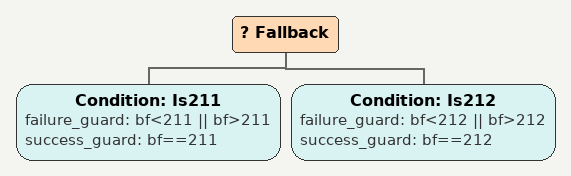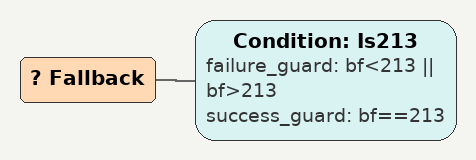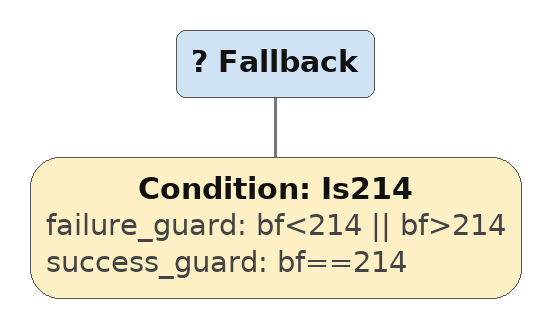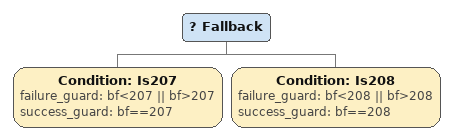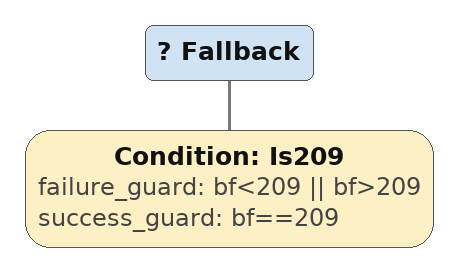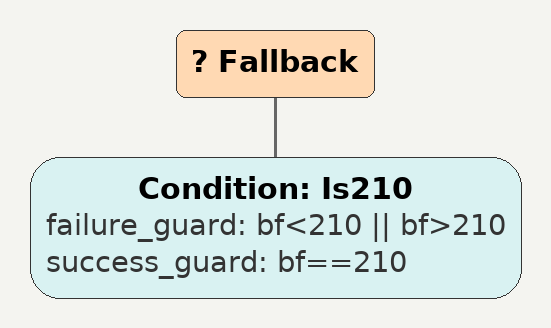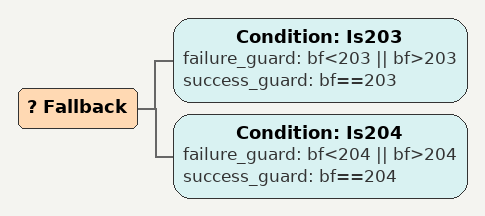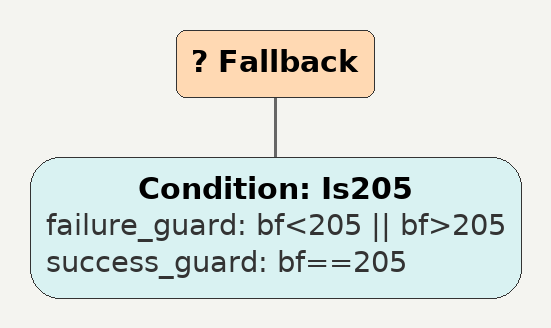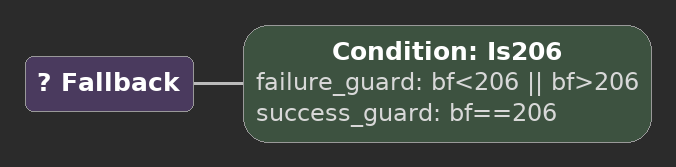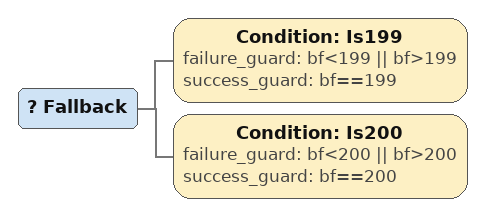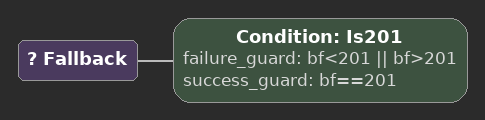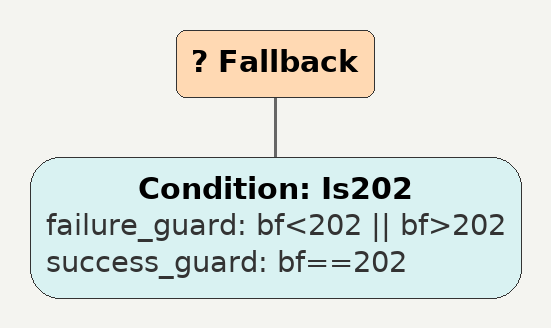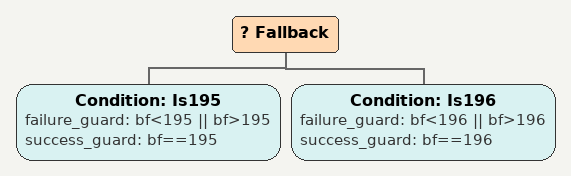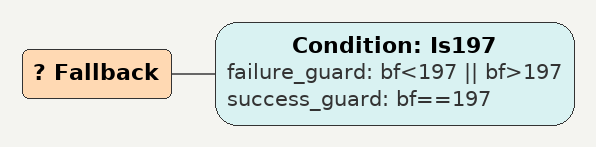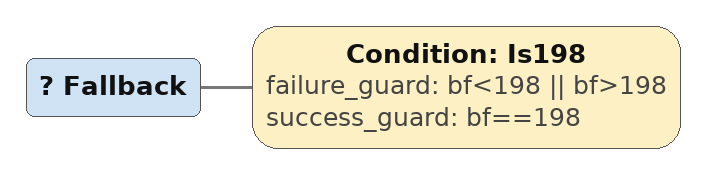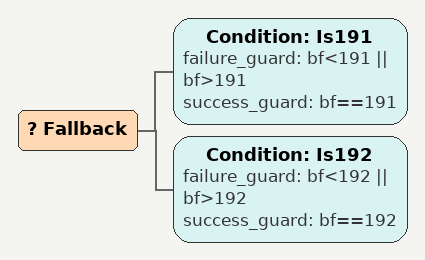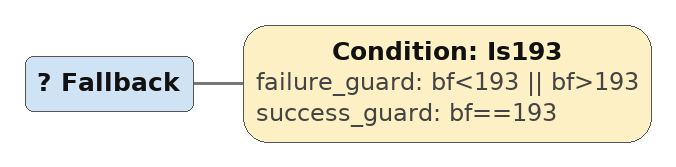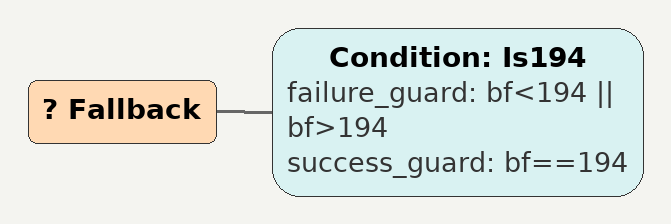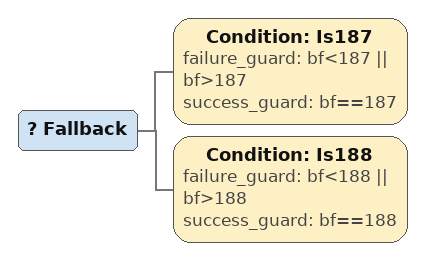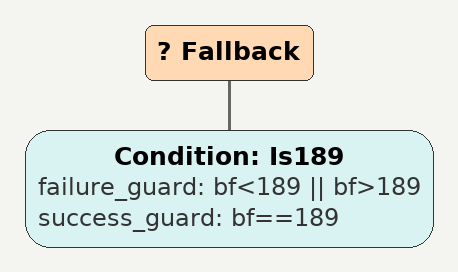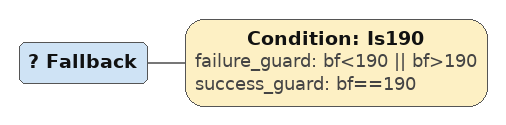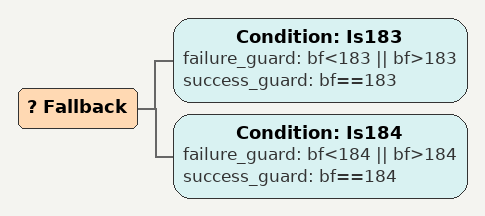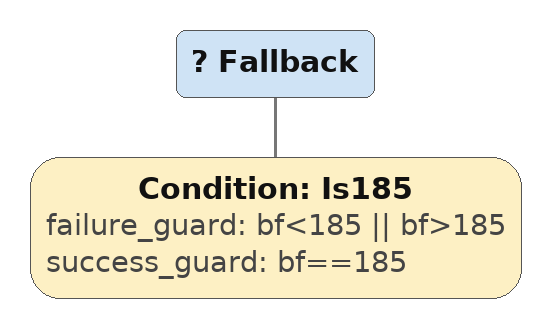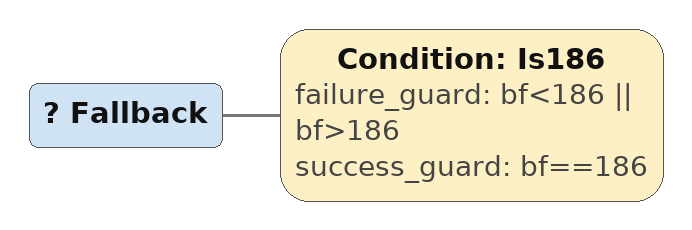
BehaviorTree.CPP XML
<Fallback>
    <Condition ID="Is211" failure_guard="bf&lt;211 || bf>211" success_guard="bf==211"/>
    <Condition ID="Is212" failure_guard="bf&lt;212 || bf>212" success_guard="bf==212"/>
        sequence210
        sequence
        children {
        } end_children
    } end_composite
</Fallback>

<Fallback>
    <Condition ID="Is213" failure_guard="bf&lt;213 || bf>213" success_guard="bf==213"/>
        sequence210
        sequence
        children {
        } end_children
    } end_composite
</Fallback>

<Fallback>
    <Condition ID="Is214" failure_guard="bf&lt;214 || bf>214" success_guard="bf==214"/>
        sequence210
        sequence
        children {
        } end_children
    } end_composite
</Fallback>

<Fallback>
    <Condition ID="Is207" failure_guard="bf&lt;207 || bf>207" success_guard="bf==207"/>
    <Condition ID="Is208" failure_guard="bf&lt;208 || bf>208" success_guard="bf==208"/>
        sequence206
        sequence
        children {
        } end_children
    } end_composite
</Fallback>

<Fallback>
    <Condition ID="Is209" failure_guard="bf&lt;209 || bf>209" success_guard="bf==209"/>
        sequence206
        sequence
        children {
        } end_children
    } end_composite
</Fallback>

<Fallback>
    <Condition ID="Is210" failure_guard="bf&lt;210 || bf>210" success_guard="bf==210"/>
        sequence206
        sequence
        children {
        } end_children
    } end_composite
</Fallback>

<Fallback>
    <Condition ID="Is203" failure_guard="bf&lt;203 || bf>203" success_guard="bf==203"/>
    <Condition ID="Is204" failure_guard="bf&lt;204 || bf>204" success_guard="bf==204"/>
        sequence202
        sequence
        children {
        } end_children
    } end_composite
</Fallback>

<Fallback>
    <Condition ID="Is205" failure_guard="bf&lt;205 || bf>205" success_guard="bf==205"/>
        sequence202
        sequence
        children {
        } end_children
    } end_composite
</Fallback>

<Fallback>
    <Condition ID="Is206" failure_guard="bf&lt;206 || bf>206" success_guard="bf==206"/>
        sequence202
        sequence
        children {
        } end_children
    } end_composite
</Fallback>

<Fallback>
    <Condition ID="Is199" failure_guard="bf&lt;199 || bf>199" success_guard="bf==199"/>
    <Condition ID="Is200" failure_guard="bf&lt;200 || bf>200" success_guard="bf==200"/>
        sequence198
        sequence
        children {
        } end_children
    } end_composite
</Fallback>

<Fallback>
    <Condition ID="Is201" failure_guard="bf&lt;201 || bf>201" success_guard="bf==201"/>
        sequence198
        sequence
        children {
        } end_children
    } end_composite
</Fallback>

<Fallback>
    <Condition ID="Is202" failure_guard="bf&lt;202 || bf>202" success_guard="bf==202"/>
        sequence198
        sequence
        children {
        } end_children
    } end_composite
</Fallback>

<Fallback>
    <Condition ID="Is195" failure_guard="bf&lt;195 || bf>195" success_guard="bf==195"/>
    <Condition ID="Is196" failure_guard="bf&lt;196 || bf>196" success_guard="bf==196"/>
        sequence194
        sequence
        children {
        } end_children
    } end_composite
</Fallback>

<Fallback>
    <Condition ID="Is197" failure_guard="bf&lt;197 || bf>197" success_guard="bf==197"/>
        sequence194
        sequence
        children {
        } end_children
    } end_composite
</Fallback>

<Fallback>
    <Condition ID="Is198" failure_guard="bf&lt;198 || bf>198" success_guard="bf==198"/>
        sequence194
        sequence
        children {
        } end_children
    } end_composite
</Fallback>

<Fallback>
    <Condition ID="Is191" failure_guard="bf&lt;191 || bf>191" success_guard="bf==191"/>
    <Condition ID="Is192" failure_guard="bf&lt;192 || bf>192" success_guard="bf==192"/>
        sequence190
        sequence
        children {
        } end_children
    } end_composite
</Fallback>

<Fallback>
    <Condition ID="Is193" failure_guard="bf&lt;193 || bf>193" success_guard="bf==193"/>
        sequence190
        sequence
        children {
        } end_children
    } end_composite
</Fallback>

<Fallback>
    <Condition ID="Is194" failure_guard="bf&lt;194 || bf>194" success_guard="bf==194"/>
        sequence190
        sequence
        children {
        } end_children
    } end_composite
</Fallback>

<Fallback>
    <Condition ID="Is187" failure_guard="bf&lt;187 || bf>187" success_guard="bf==187"/>
    <Condition ID="Is188" failure_guard="bf&lt;188 || bf>188" success_guard="bf==188"/>
        sequence186
        sequence
        children {
        } end_children
    } end_composite
</Fallback>

<Fallback>
    <Condition ID="Is189" failure_guard="bf&lt;189 || bf>189" success_guard="bf==189"/>
        sequence186
        sequence
        children {
        } end_children
    } end_composite
</Fallback>

<Fallback>
    <Condition ID="Is190" failure_guard="bf&lt;190 || bf>190" success_guard="bf==190"/>
        sequence186
        sequence
        children {
        } end_children
    } end_composite
</Fallback>

<Fallback>
    <Condition ID="Is183" failure_guard="bf&lt;183 || bf>183" success_guard="bf==183"/>
    <Condition ID="Is184" failure_guard="bf&lt;184 || bf>184" success_guard="bf==184"/>
        sequence182
        sequence
        children {
        } end_children
    } end_composite
</Fallback>

<Fallback>
    <Condition ID="Is185" failure_guard="bf&lt;185 || bf>185" success_guard="bf==185"/>
        sequence182
        sequence
        children {
        } end_children
    } end_composite
</Fallback>

<Fallback>
    <Condition ID="Is186" failure_guard="bf&lt;186 || bf>186" success_guard="bf==186"/>
        sequence182
        sequence
        children {
        } end_children
    } end_composite
</Fallback>
